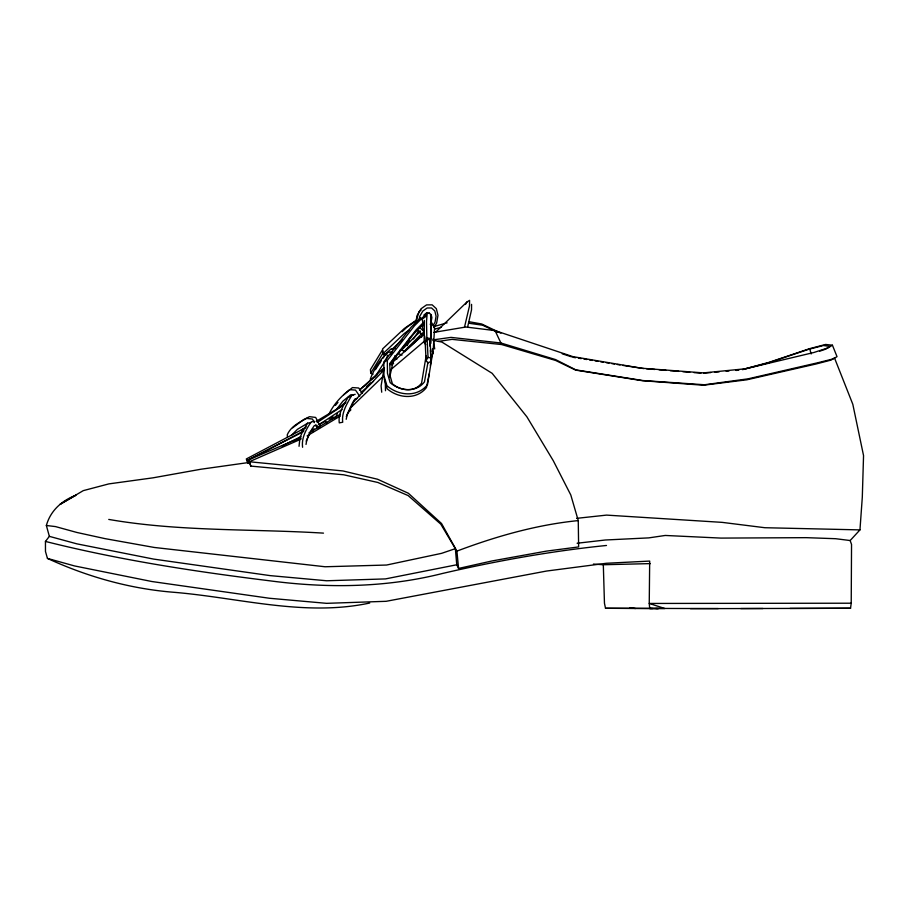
<?xml version="1.0" encoding="UTF-8"?>
<svg xmlns="http://www.w3.org/2000/svg" width="909" height="909" viewBox="0 0 909 909"><rect width="100%" height="100%" fill="white"/><g stroke="black" fill="none" stroke-linecap="round" stroke-linejoin="round"><path stroke-width="1.36" d="M471.566 304.356L471.532 309.833L467.567 327.274M740.824 608.553L850.54 608.257L851.222 603.212L851.54 544.457L850.165 540.537L859.959 529.89L862.3 497.246L863.55 455.602L852.812 404.289L834.462 357.862L831.099 360.078L816.123 363.975L746.8 379.803L703.407 385.223L642.243 380.689L575.658 370.122L555.581 360.43L501.598 344.545L452.034 339.352L438.195 341.443M430.98 361.384L430.139 339.886L427.139 339.421L425.196 342.693L426.094 360.509L427.912 362.952L430.98 361.384L430.411 350.317M430.139 339.886L430.196 346.181M430.832 343.443L431.196 314.559M430.162 345.999L431.389 326.286L430.207 324.172M432.195 351.601L432.366 348.908M430.809 323.149L431.105 319.014M424.344 320.388L424.173 342.477L425.81 344.738M427.241 312.582L426.503 321.638L426.844 337.955L424.173 342.477M430.355 365.52L430.752 362.725M431.332 358.532L431.718 355.749M385.268 381.485L385.496 390.722M426.128 355.908L421.56 383.178C414.311 392.654 400.653 390.893 392.393 383.791L390.006 375.565L389.836 363.395L416.254 329.706L422.924 323.002M427.969 362.327L424.469 381.882C415.958 393.052 399.824 391.143 390.154 382.632L387.473 373.338L387.314 360.396L414.39 325.854L426.798 313.423M421.617 337.148L422.026 334.614M415.697 323.468L417.038 315.582L421.015 308.799L426.537 304.901L432.15 304.845L436.331 308.662L437.979 315.309L436.638 323.059L434.002 327.604M419.083 320.059L419.708 316.377L422.81 311.06L427.139 307.992L431.525 307.969L434.797 310.935L436.081 316.139L435.036 322.206L433.184 325.399M430.616 320.968L431.184 317.661L430.48 314.798M431.298 320.922L431.866 317.627L431.173 314.764L429.389 313.128L426.321 313.23L423.98 314.9M389.62 377.519L393.915 358.112M306.026 444.433C306.89 437.513 310.355 431.23 314.321 425.617L316.809 425.23L318.093 427.275M383.848 369.69L381.098 385.882L381.712 392.199M429.184 373.906L426.491 387.484C416.708 400.085 398.347 398.437 387.143 388.757L384.314 379.155L384.28 376.496M346.215 419.288L347.215 414.288L352.169 403.528L354.794 399.131L357.373 398.347M464.499 327.172L469.51 305.799L469.567 300.334L466.931 302.015L435.934 331.899M407.073 345.545L408.311 341.648M407.209 345.522L409.789 337.478M391.234 364.975L393.358 359.1M385.643 361.032L387.768 355.033M390.87 354.555L391.756 352.067M370.236 379.269C373.997 369.213 379.962 359.509 388.007 352.351L391.949 351.84M306.151 441.126L310.128 432.741L312.469 429.298L314.253 428.991M369.724 603.019C304.481 617.041 238.59 597.577 173.471 592.259C129.703 588.737 87.253 576.738 47.438 558.41L45.473 551.479L45.45 541.434L49.359 536.355L46.359 525.493C50.484 510.665 61.755 500.609 75.924 495.246L60.119 504.302L83.253 490.644L108.841 483.895L153.03 477.827L200.969 469.226L249.736 462.374L250.77 466.09L343.716 474.793L377.86 482.474L408.164 495.587L440.785 524.152L455.364 548.65L456.761 564.762L458.568 568.443L492.133 560.933L546.32 551.138L578.624 546.923L578.26 520.596L570.795 494.985L553.274 460.704L526.913 416.845L492.167 373.338L441.922 342.091L433.15 340.296M346.306 416.527L352.965 403.46M329.081 413.868C333.717 404.335 341.261 396.108 349.67 389.654L355.499 390.097L359.748 396.267M337.319 413.686L335.637 417.288L331.512 417.163L331.694 419.356L328.819 418.844M291.391 435.343L297.459 429.309L307.64 423.23M423.526 316.786L427.003 313.185L426.321 313.23M465.476 304.435L466.931 302.015M380.042 362.793L381.45 360.498M383.564 357.055L384.962 354.76L382.723 353.578L382.416 349.965L370.429 369.656L370.758 373.11L373.02 374.258M370.758 373.11L382.723 353.578M375.042 376.928L384.212 362.418L386.075 360.691M426.094 360.509L428.037 357.419L427.139 339.421M375.406 369.702L379.848 362.827M382.723 358.396L385.552 354.01L391.018 348.942L395.222 348.397M413.402 338.966L418.901 330.808M418.322 333.546L419.878 331.251M389.643 364.577L414.118 333.478L423.378 324.195M335.398 405.425L337.955 402.414M336.569 409.357L342.875 401.187L350.635 394.824L353.362 395.245M353.385 402.085L383.246 370.679M403.778 351.749L422.549 332.819M383.632 368.179L359.532 390.063M401.528 350.158L420.412 331.137M420.799 317.536L411.107 327.251L383.814 361.918L383.95 375.565L386.893 385.677C398.369 395.858 417.424 397.642 427.525 384.575L433.286 349.033L434.582 327.944L430.934 321.388M350.238 408.152L383.257 376.258M348.886 411.788L350.885 409.857M386.052 355.01L383.2 353.51L404.46 333.364L408.948 330.228M392.109 349.261L402.21 339.682M402.085 331.717L407.062 327.035L416.288 320.672M381.428 371.008L384.473 368.145M405.573 350.851L420.765 336.591M345.852 402.369L340.591 407.096L317.196 422.515M392.677 362.214L424.128 334.012M360.964 392.518L373.576 381.178M345.386 402.255L339.023 407.755L316.252 421.333M360.248 389.404L377.224 374.713M366.384 386.552L370.622 382.894M390.609 369.804L424.821 340.83M292.63 427.821L303.572 419.617L309.514 416.674L315.684 417.436L319.945 425.776M343.795 394.733L352.453 387.575L358.714 387.995L362.191 393.12M421.117 310.003L419.083 311.605L416.39 320.275L416.89 322.604M426.412 316.059L422.026 319.275L424.128 326.217M300.459 437.683L248.839 459.715L249.736 462.374L248.339 463.351L247.134 460.715L248.521 459.704L303.151 431.764M416.652 319.968L404.323 328.501L382.564 348.942L383.2 353.51M301.095 430.275L306.174 426.889M318.843 424.787L342.057 409.539M433.07 339.864L451.034 337.387L500.893 343L555.467 359.555L575.886 369.895L642.947 380.553L704.543 384.757L748.062 378.837L817.816 362.748L833.36 358.85L837.019 356.646L832.428 345.204L828.019 347.886L813.907 352.487L745.653 368.759L703.509 372.895L641.64 368.225L572.92 356.646L495.075 330.615L465.874 327.013L433.866 332.376M307.117 435.888L340.33 416.015M305.469 427.764L246.282 458.988L248.339 463.351M303.901 430.866L247.134 460.715M308.958 432.854L340.159 414.356M282.233 446.001L300.981 436.547M319.479 424.151L325.467 421.197L326.899 423.06M250.77 466.09L249.293 461.738L300.97 439.149M293.221 441.16L301.061 438.127M458.568 568.443L456.92 551.104C496.007 536.367 536.594 524.743 578.26 520.596M819.611 351.215L825.77 349.113L829.872 346.409L823.395 345.511L808.192 349.454L768.219 362.907L742.505 369.656M455.364 548.65L441.604 553.342L386.575 565.034L325.104 566.761L154.314 547.468L105.092 538.651L76.856 532.458L55.483 526.584L46.359 525.493M832.428 345.204L825.645 344.454L809.692 348.647L768.991 362.361L743.073 369.338M351.249 396.335L348.113 397.313C343.693 405.073 337.966 413.538 339.273 422.878L342.716 422.231C341.409 412.425 347.056 403.471 351.794 395.347L355.18 394.324M434.695 329.172L441.456 327.138M433.582 326.672L447.126 322.82M456.761 564.762L385.484 578.908L326.729 580.771L270.189 575.624L153.632 559.092L76.845 543.843L49.359 536.355M310.685 422.674L307.572 423.117L302.379 431.968L299.947 437.808L299.038 446.308M314.639 421.356L311.321 421.787C306.14 429.15 301.333 437.979 302.595 447.273M606.485 545.468C551.195 551.081 496.473 560.921 442.365 573.499C385.916 587.759 327.274 588.407 269.791 580.806C194.401 571.511 119.113 559.967 45.45 541.434M577.113 543.241L605.337 540.003L648.81 537.878L665.252 535.458L720.973 538.094L806.26 537.662L835.655 538.707L850.165 540.537M576.613 518.346L606.564 515.108L722.178 522.368L764.844 527.72L859.959 529.89M703.759 373.167L710.77 372.576M714.963 372.213L719.167 371.861M726.166 371.27L728.973 371.031M735.972 370.44L738.778 370.202M428.707 313.173L429.389 313.128M650.389 563.603L603.315 564.75L593.441 564.057M424.355 334.012L421.549 334.08L417.356 330.262M851.222 603.212L649.242 603.451L649.685 561.08L606.428 563.262L546.525 571.045L386.166 601.303L326.604 603.337L269.416 598.258L151.871 581.521L74.549 565.943L47.438 558.41M790.023 608.439L850.54 608.257M690.442 608.644L762.946 608.519M649.708 608.496L664.865 608.519L649.242 603.451L649.708 608.496L658.411 608.564L655.764 608.519M603.315 564.75L604.462 603.246L605.508 608.291L718.235 608.587M652.582 608.53L605.508 608.291M331.103 418.129L335.364 418.208M323.49 533.129C251.873 528.731 179.743 531.731 108.762 519.425M643.72 368.565L622.87 365.395M646.515 368.793L654.889 369.463M659.082 369.804L666.058 370.361M670.251 370.702L678.625 371.372M682.818 371.713L689.795 372.27M693.987 372.61L700.964 373.179M249.293 461.738L342.988 470.953L377.599 479.248L408.38 493.269L441.535 523.516L456.92 551.104M319.638 427.787L316.843 427.435L315.593 425.037M468.714 323.229L482.588 325.206L497.859 332.353M426.844 337.955L430.957 338.591M572.863 357.271L575.636 357.726M578.419 358.169L581.192 358.623M583.976 359.078L586.748 359.532M589.532 359.975L592.304 360.43M595.088 360.884L597.861 361.339M600.644 361.782L603.417 362.237M606.201 362.691L608.985 363.146M611.757 363.589L614.541 364.043M617.313 364.498L620.097 364.952M630.039 607.621L635.425 608.53M428.037 357.419L431.059 357.953M469.124 321.729L481.69 323.979L500.893 333.183M562.228 353.806L571.534 356.839M400.346 349.647L405.3 351.544M398.278 353.624L402.039 355.078M419.958 327.774L423.242 330.774M311.764 429.502L313.082 431.593M394.688 355.873L396.779 359.271M314.355 422.64L312.48 419.049L306.674 418.401C299.231 422.333 290.766 426.582 287.289 434.729L287.403 437.172M422.049 325.502L424.094 333.387M495.075 330.615L500.893 343M248.521 459.704L249.327 461.488M392.461 361.248L393.552 363.668M809.692 348.647L811.158 353.965M248.839 459.715L249.873 463.442M424.548 335.841L424.992 338.284M433.195 338.762L434.707 348.954M433.048 351.34L433.07 353.862"/></g></svg>
